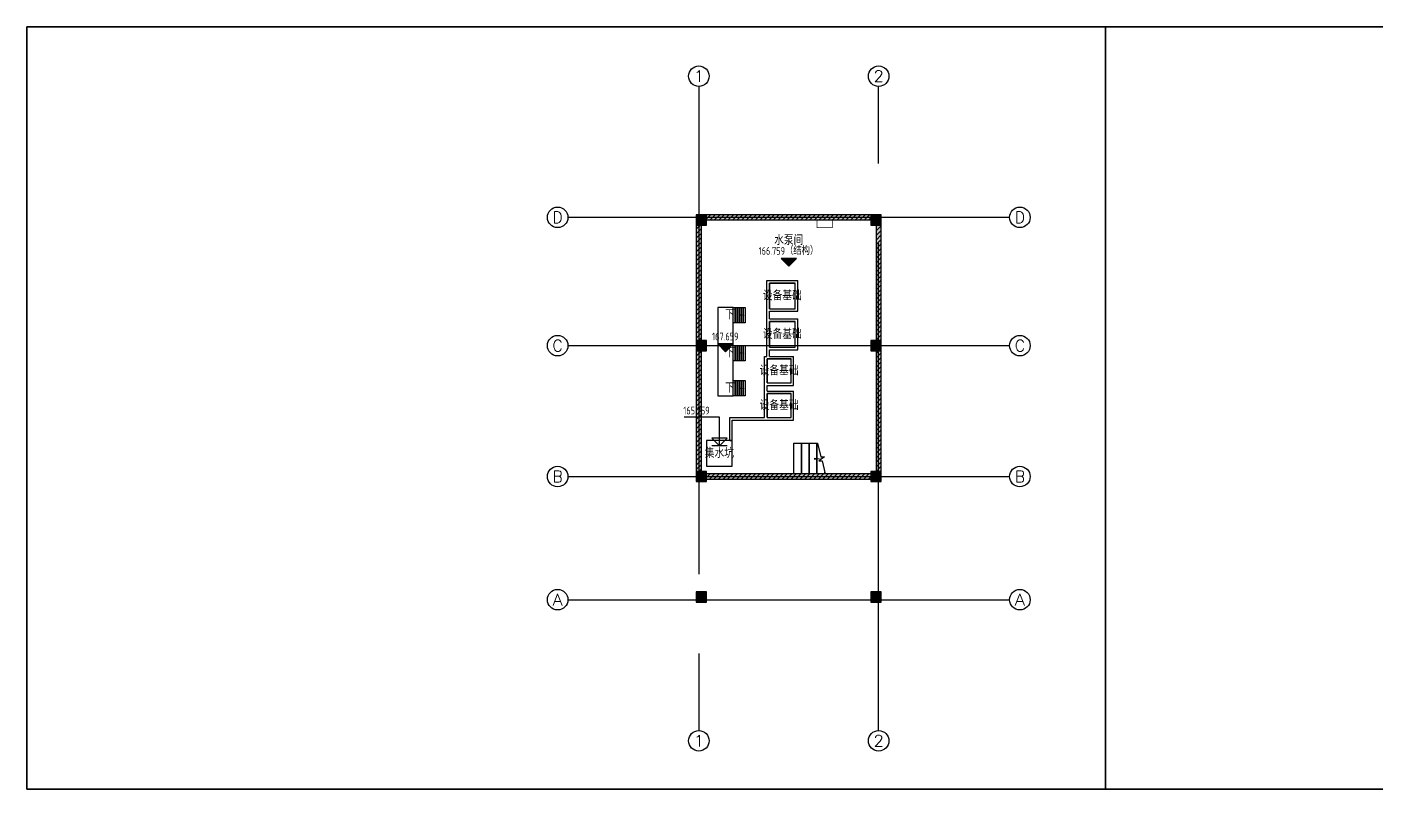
# Model space of a CAD drawing. Extents: x 0 to 126000, y 0 to 29700.
# Drawn here: x 0 to 52493, y 0 to 29700 of the extents above; entities that cross this region are included whole.
import ezdxf
from ezdxf.enums import TextEntityAlignment as Align

# ---------------------------------------------------------------- set-up
doc = ezdxf.new("R2010")
doc.units = 0
doc.header["$LTSCALE"] = 1000
doc.linetypes.add('AXIS_DASH_DOT', pattern=[1200, 800, -200, 0, -200])
doc.linetypes.add('DOTE', pattern=[2.42, 2, -0.2, 0.02, -0.2])
for name, color, linetype in [('AXIS', 3, 'Continuous'), ('AXIS_TEXT', 7, 'Continuous'), ('DIM_ELEV', 3, 'Continuous'), ('DIM_ELEV @ 1', 3, 'Continuous'), ('DOTE', 1, 'DOTE'), ('FLOOR_STEEL', 2, 'Continuous'), ('PUB_DIM', 3, 'Continuous'), ('PUB_HATCH', 8, 'Continuous'), ('STAIR', 2, 'Continuous'), ('STAIR_STEEL', 2, 'Continuous'), ('VIEW', 7, 'Continuous'), ('WALL_EXT', 4, 'Continuous'), ('YHG_文字', 7, 'Continuous'), ('YHG_柱', 4, 'Continuous'), ('YHJ_引出、索引', 3, 'Continuous'), ('YHJ_引出、索引 @ 1', 3, 'Continuous'), ('YHJ_标高', 3, 'Continuous'), ('YHJ_立面_墙线中', 2, 'Continuous'), ('房间轮廓线', 6, 'Continuous'), ('标高标注 @ 1', 7, 'Continuous'), ('水泵基础', 7, 'Continuous')]:
    doc.layers.add(name, color=color, linetype=linetype)
doc.layers.add('排水沟', color=4, linetype='Continuous', lineweight=30)
doc.layers.add('集水坑', color=4, linetype='Continuous', lineweight=30)
doc.styles.add('COMPLEX', font='COMPLEX')
doc.styles.add('HZ1', font='romans.shx', dxfattribs={"width": 0.7, "bigfont": 'hztxt.shx'})
doc.styles.add('设计文字', font='tssdeng.shx', dxfattribs={"width": 0.8, "bigfont": 'hztxt.shx'})

# ---------------------------------------------------------------- blocks, each defined once
blk = doc.blocks.new('视图')
at = {"layer": 'VIEW'}
blk.add_lwpolyline([(0, 0), (42000, 0), (42000, 29700), (0, 29700)], close=True, dxfattribs=at)
blk.add_lwpolyline([(0, 29700), (42000, 29700), (42000, 0), (0, 0), (0, 29700)], dxfattribs=at)
at = {"layer": 'VIEW', "style": 'HZ1', "width": 0.7, "flags": 1}
blk.add_attdef('视图类型', (15, 29936), '', height=300, dxfattribs=at)
blk = doc.blocks.new('*U216')
at = {"layer": 'VIEW'}
blk.add_blockref('视图', (0, 0), dxfattribs=at)
blk = doc.blocks.new('*U217')
at = {"layer": 'VIEW'}
blk.add_blockref('视图', (42000, 0), dxfattribs=at)
blk = doc.blocks.new('平面_集水坑')
at = {"layer": '集水坑'}
blk.add_lwpolyline([(500, -500), (500, 500), (-500, 500), (-500, -500), (500, -500)], dxfattribs=at)
blk = doc.blocks.new('平面_钢爬梯')
at = {"layer": 'YHJ_立面_墙线中', "const_width": 30}
blk.add_lwpolyline([(-600, 0), (-600, -300), (0, -300), (0, 0)], dxfattribs=at)
blk = doc.blocks.new('平面_平台钢楼梯')
at = {"layer": 'STAIR_STEEL'}
for points in [[(-460, 300), (-383, 300), (-383, -300), (-460, -300)], [(-383, 300), (-307, 300), (-307, -300), (-383, -300)], [(-307, 300), (-230, 300), (-230, -300), (-307, -300)], [(-230, 300), (-153, 300), (-153, -300), (-230, -300)], [(-153, 300), (-77, 300), (-77, -300), (-153, -300)], [(-77, 300), (0, 300), (0, -300), (-77, -300)]]:
    blk.add_lwpolyline(points, close=True, dxfattribs=at)
at = {"layer": 'YHJ_引出、索引'}
blk.add_lwpolyline([(-460, 0, 0, 0, 0), (0, 0, 0, 60, 0), (-225, 0, 0, 0, 0)], format="xyseb", dxfattribs=at)
at = {"layer": 'YHJ_引出、索引 @ 1', "color": 7, "style": '设计文字', "width": 0.8}
blk.add_text('下', height=350, dxfattribs=at).set_placement((-782, -166))
blk = doc.blocks.new('平面_底部梯段')
at = {"layer": 'STAIR'}
for p, q in [((-1097, -514), (-1221, 0)), ((-1186, -671), (-970, -510)), ((-970, -510), (-1097, -514)), ((-1051, -667), (-1186, -671)), ((-921, -1200), (-1051, -667))]:
    blk.add_line(p, q, dxfattribs=at)
for points in [[(-1221, 0), (-1200, 0), (-1200, -70)], [(-1200, -70), (-1200, 0), (-900, 0), (-900, -1200), (-921, -1200)]]:
    blk.add_lwpolyline(points, dxfattribs=at)
for points in [[(-900, 0), (-600, 0), (-600, -1200), (-900, -1200)], [(-600, 0), (-300, 0), (-300, -1200), (-600, -1200)], [(-300, 0), (0, 0), (0, -1200), (-300, -1200)]]:
    blk.add_lwpolyline(points, close=True, dxfattribs=at)
at = {"layer": 'YHJ_引出、索引'}
blk.add_lwpolyline([(0, -591, 0, 0, 0), (-1078, -591, 0, 80, 0), (-778, -591, 0, 0, 0)], format="xyseb", dxfattribs=at)
at = {"layer": 'YHJ_引出、索引', "color": 7, "style": '设计文字', "width": 0.8}
blk.add_attdef('方向', (194, -702), '', height=350, dxfattribs=at)
blk = doc.blocks.new('_AXISO')
blk.add_circle((0, 0), 0.5)
at = {"layer": 'AXIS_TEXT', "style": 'COMPLEX', "width": 1.041667}
blk.add_attdef('A', text='', height=0.56, dxfattribs=at).set_placement((-0.25, -0.28), (0.25, -0.28), align=Align.FIT)
blk = doc.blocks.new('*U200')
at = {"layer": 'PUB_HATCH'}
blk.add_solid([(-200, -200), (200, -200), (-200, 200), (200, 200)], dxfattribs=at)
at = {"layer": 'YHG_柱'}
blk.add_lwpolyline([(-200, -200), (200, -200), (200, 200), (-200, 200)], close=True, dxfattribs=at)
blk = doc.blocks.new('标高_平面标注')
at = {"layer": 'AXIS'}
blk.add_hatch(color=256, dxfattribs=at).paths.add_polyline_path([(0, 0), (300, 300), (-300, 300)])
for p, q in [((0, 0), (-300, 300)), ((300, 300), (-300, 300)), ((0, 0), (300, 300))]:
    blk.add_line(p, q, dxfattribs=at)
at = {"layer": 'AXIS_TEXT', "style": '设计文字', "width": 0.8, "flags": 4}
blk.add_attdef('标高', text='', height=300, dxfattribs=at).set_placement((-11, 442), align=Align.CENTER)
blk = doc.blocks.new('标高_引出标注')
at = {"layer": 'YHJ_标高'}
for p, q in [((0, 1116), (-1368, 1116)), ((0, 0), (0, 1116)), ((0, 0), (-300, 300)), ((300, 300), (-300, 300)), ((300, 0), (-300, 0)), ((0, 0), (300, 300))]:
    blk.add_line(p, q, dxfattribs=at)
at = {"layer": 'DIM_ELEV', "color": 7, "style": '设计文字', "width": 0.8}
blk.add_attdef('标高', (-1404, 1220), '', height=300, dxfattribs=at)
blk = doc.blocks.new('*U219')
at = {"layer": 'PUB_DIM'}
ref = blk.add_blockref('标高_引出标注', (26963, 13380), dxfattribs=at)
ref.add_attrib('标高', '165.259', (25558, 14600), dxfattribs={"layer": 'DIM_ELEV @ 1', "color": 7, "height": 300, "style": '设计文字', "width": 0.8})

msp = doc.modelspace()

# ---------------------------------------------------------------- hatches: boundary and pattern name
at = {"layer": 'PUB_HATCH'}
h = msp.add_hatch(dxfattribs=at)
h.set_pattern_fill('ANSI31', color=256, scale=1000, style=0)
h.set_pattern_definition([(45, (0, 0), (-88.38835, 88.38835), [])])
h.paths.add_polyline_path([(26063, 12080), (33263, 12080), (33263, 22380), (26063, 22380)], flags=16)
h.paths.add_polyline_path([(26263, 12280), (26263, 22180), (33063, 22180), (33063, 12280)], flags=0)
h = msp.add_hatch(dxfattribs=at)
h.set_pattern_fill('AR-CONC', color=256, scale=50, style=0)
h.set_pattern_definition([(50, (0, 0), (358.63, -31.376), [37.5, -412.5]), (355, (0, 0), (-69.3757, 376.096), [30, -330]), (100.4514, (29.9, -2.6), (289.2544, 344.72), [31.87, -350.571]), (46.1842, (0, 100), (533.6207, -82.7596), [56.25, -618.75]), (96.6356, (44.47, 93.1), (467.331, 487.059), [47.805, -525.857]), (351.1842, (0, 100), (467.331, 487.059), [45, -495]), (21, (50, 75), (298.4535, -201.3094), [37.5, -412.5]), (326, (50, 75), (121.6577, 362.575), [30, -330]), (71.4514, (74.87, 58.22), (420.1112, 161.2656), [31.87, -350.571]), (37.5, (0, 0), (6.07993, 166.44693), [0, -326, 0, -335, 0, -331.25]), (7.5, (0, 0), (131.5348, 197.20586), [0, -191, 0, -318.5, 0, -126.25]), (327.5, (-111.5, 0), (266.9112, -11.27744), [0, -125, 0, -390, 0, -517.5]), (317.5, (-161.5, 0), (291.5931, 50.0525), [0, -162.5, 0, -259, 0, -367.5])])
h.paths.add_polyline_path([(26063, 12080), (33263, 12080), (33263, 22380), (26063, 22380)], flags=16)
h.paths.add_polyline_path([(26263, 12280), (26263, 22180), (33063, 22180), (33063, 12280)], flags=0)

# ---------------------------------------------------------------- linework, layer by layer
at = {"layer": 'AXIS', "color": 3}
for p, q in [((26163, 27380), (26163, 24380)), ((33163, 24380), (33163, 27380)), ((24063, 22280), (21063, 22280)), ((38263, 22280), (35263, 22280)), ((21063, 17280), (24063, 17280)), ((35263, 17280), (38263, 17280)), ((21063, 12180), (24063, 12180)), ((35263, 12180), (38263, 12180)), ((21063, 7380), (24063, 7380)), ((35263, 7380), (38263, 7380)), ((26163, 5280), (26163, 2280)), ((33163, 2280), (33163, 5280))]:
    msp.add_line(p, q, dxfattribs=at)
at = {"layer": 'DOTE', "color": 1, "linetype": 'AXIS_DASH_DOT', "ltscale": 0.02}
for p, q in [((26163, 24380), (26163, 5280)), ((33163, 5280), (33163, 24380)), ((35263, 22280), (24063, 22280)), ((24063, 17280), (35263, 17280)), ((24063, 12180), (35263, 12180)), ((24063, 7380), (35263, 7380))]:
    msp.add_line(p, q, dxfattribs=at)
at = {"layer": 'FLOOR_STEEL', "color": 2}
msp.add_lwpolyline([(26903, 15320), (27503, 15320), (27503, 18770), (26903, 18770)], close=True, dxfattribs=at)
at = {"layer": 'WALL_EXT', "color": 4}
for p, q in [((33263, 22380), (26063, 22380)), ((26063, 22380), (26063, 12080)), ((26263, 12280), (26263, 22180)), ((26263, 22180), (33063, 22180)), ((33063, 22180), (33063, 12280)), ((33263, 12080), (33263, 22380)), ((26063, 12080), (33263, 12080)), ((33063, 12280), (26263, 12280))]:
    msp.add_line(p, q, dxfattribs=at)
at = {"layer": '房间轮廓线', "color": 6}
msp.add_lwpolyline([(26263, 12280), (26263, 22180), (33063, 22180), (33063, 12280)], close=True, dxfattribs=at)
at = {"layer": '排水沟'}
for p, q in [((28813, 19820), (30013, 19820)), ((28813, 16860), (28813, 19820)), ((28913, 19720), (29913, 19720)), ((28913, 18720), (28913, 19720)), ((29913, 18720), (29913, 19720)), ((30013, 18620), (30013, 19820)), ((28913, 18720), (29913, 18720)), ((28913, 18620), (30013, 18620)), ((28913, 18320), (28913, 18620)), ((28913, 18320), (30013, 18320)), ((28913, 18220), (29913, 18220)), ((28913, 17220), (28913, 18220)), ((29913, 17220), (29913, 18220)), ((30013, 17120), (30013, 18320)), ((28723, 16860), (28813, 16860)), ((28723, 14480), (28723, 16860)), ((28913, 17220), (29913, 17220)), ((28913, 17120), (30013, 17120)), ((28913, 16860), (28913, 17120)), ((28913, 16860), (29853, 16860)), ((29853, 15730), (29853, 16860)), ((28823, 16760), (29753, 16760)), ((28823, 15830), (28823, 16760)), ((29753, 15830), (29753, 16760)), ((28823, 15830), (29753, 15830)), ((28823, 15730), (29853, 15730)), ((28823, 15510), (28823, 15730)), ((28823, 15510), (29853, 15510)), ((28823, 15410), (29753, 15410)), ((28823, 14480), (28823, 15410)), ((29753, 14480), (29753, 15410)), ((29853, 14380), (29853, 15510)), ((27363, 14480), (28723, 14480)), ((27363, 13580), (27363, 14480)), ((27463, 14380), (29853, 14380)), ((27463, 13580), (27463, 14380)), ((28823, 14480), (29753, 14480)), ((27363, 13580), (27463, 13580))]:
    msp.add_line(p, q, dxfattribs=at)
at = {"layer": '水泵基础'}
for points in [[(28913, 18720), (29913, 18720), (29913, 19720), (28913, 19720)], [(28913, 17220), (29913, 17220), (29913, 18220), (28913, 18220)], [(28823, 15830), (29753, 15830), (29753, 16760), (28823, 16760)], [(28823, 14480), (29753, 14480), (29753, 15410), (28823, 15410)]]:
    msp.add_lwpolyline(points, close=True, dxfattribs=at)

# ---------------------------------------------------------------- block references
at = {"layer": 'AXIS', "color": 3, "xscale": 800, "yscale": 800, "zscale": 800}
for p, values in [((26163, 27780), {'A': '1'}), ((33163, 27780), {'A': '2'}), ((20663, 22280), {'A': 'D'}), ((38663, 22280), {'A': 'D'}), ((20663, 17280), {'A': 'C'}), ((38663, 17280), {'A': 'C'}), ((20663, 12180), {'A': 'B'}), ((38663, 12180), {'A': 'B'}), ((20663, 7380), {'A': 'A'}), ((38663, 7380), {'A': 'A'}), ((26163, 1880), {'A': '1'}), ((33163, 1880), {'A': '2'})]:
    msp.add_blockref('_AXISO', p, dxfattribs=at).add_auto_attribs(values)
at = {"layer": 'FLOOR_STEEL', "color": 2}
for p in [(27963, 18470), (27963, 16990), (27963, 15620)]:
    msp.add_blockref('平面_平台钢楼梯', p, dxfattribs=at)
at = {"layer": 'PUB_DIM'}
for name, p in [('*U216', (0, 0)), ('*U217', (0, 0)), ('*U200', (26263, 22180)), ('*U200', (33063, 22180)), ('*U200', (26263, 17280)), ('*U200', (33063, 17280)), ('*U219', (0, 0)), ('*U200', (26263, 12180)), ('*U200', (33063, 12180)), ('*U200', (26263, 7480)), ('*U200', (33063, 7480))]:
    msp.add_blockref(name, p, dxfattribs=at)
at = {"layer": 'PUB_DIM', "rotation": 180}
msp.add_blockref('平面_底部梯段', (29863, 12280), dxfattribs=at)
at = {"layer": 'STAIR_STEEL'}
msp.add_blockref('平面_钢爬梯', (31363, 22180), dxfattribs=at)
at = {"layer": '标高标注 @ 1'}
ref = msp.add_blockref('标高_平面标注', (29663, 20380), dxfattribs=at)
ref.add_attrib('标高', '166.759（结构）', dxfattribs={"layer": 'AXIS_TEXT', "height": 300, "style": '设计文字', "width": 0.8}).set_placement((29652, 20822), align=Align.CENTER)
ref = msp.add_blockref('标高_平面标注', (27203, 17045), dxfattribs=at)
ref.add_attrib('标高', '167.659', dxfattribs={"layer": 'AXIS_TEXT', "height": 300, "style": '设计文字', "width": 0.8}).set_placement((27192, 17487), align=Align.CENTER)
at = {"layer": '集水坑'}
msp.add_blockref('平面_集水坑', (26963, 13080), dxfattribs=at)

# ---------------------------------------------------------------- texts
at = {"layer": 'YHG_文字', "char_height": 350, "attachment_point": 5, "style": '设计文字'}
for s, insert in [('水泵间', (29663, 21380)), ('设备基础', (29413, 19220)), ('设备基础', (29413, 17720)), ('设备基础', (29288, 16295)), ('设备基础', (29288, 14945)), ('集水坑', (26963, 13080))]:
    msp.add_mtext(s, dxfattribs=dict(at, insert=insert))

doc.saveas('drawing.dxf')
